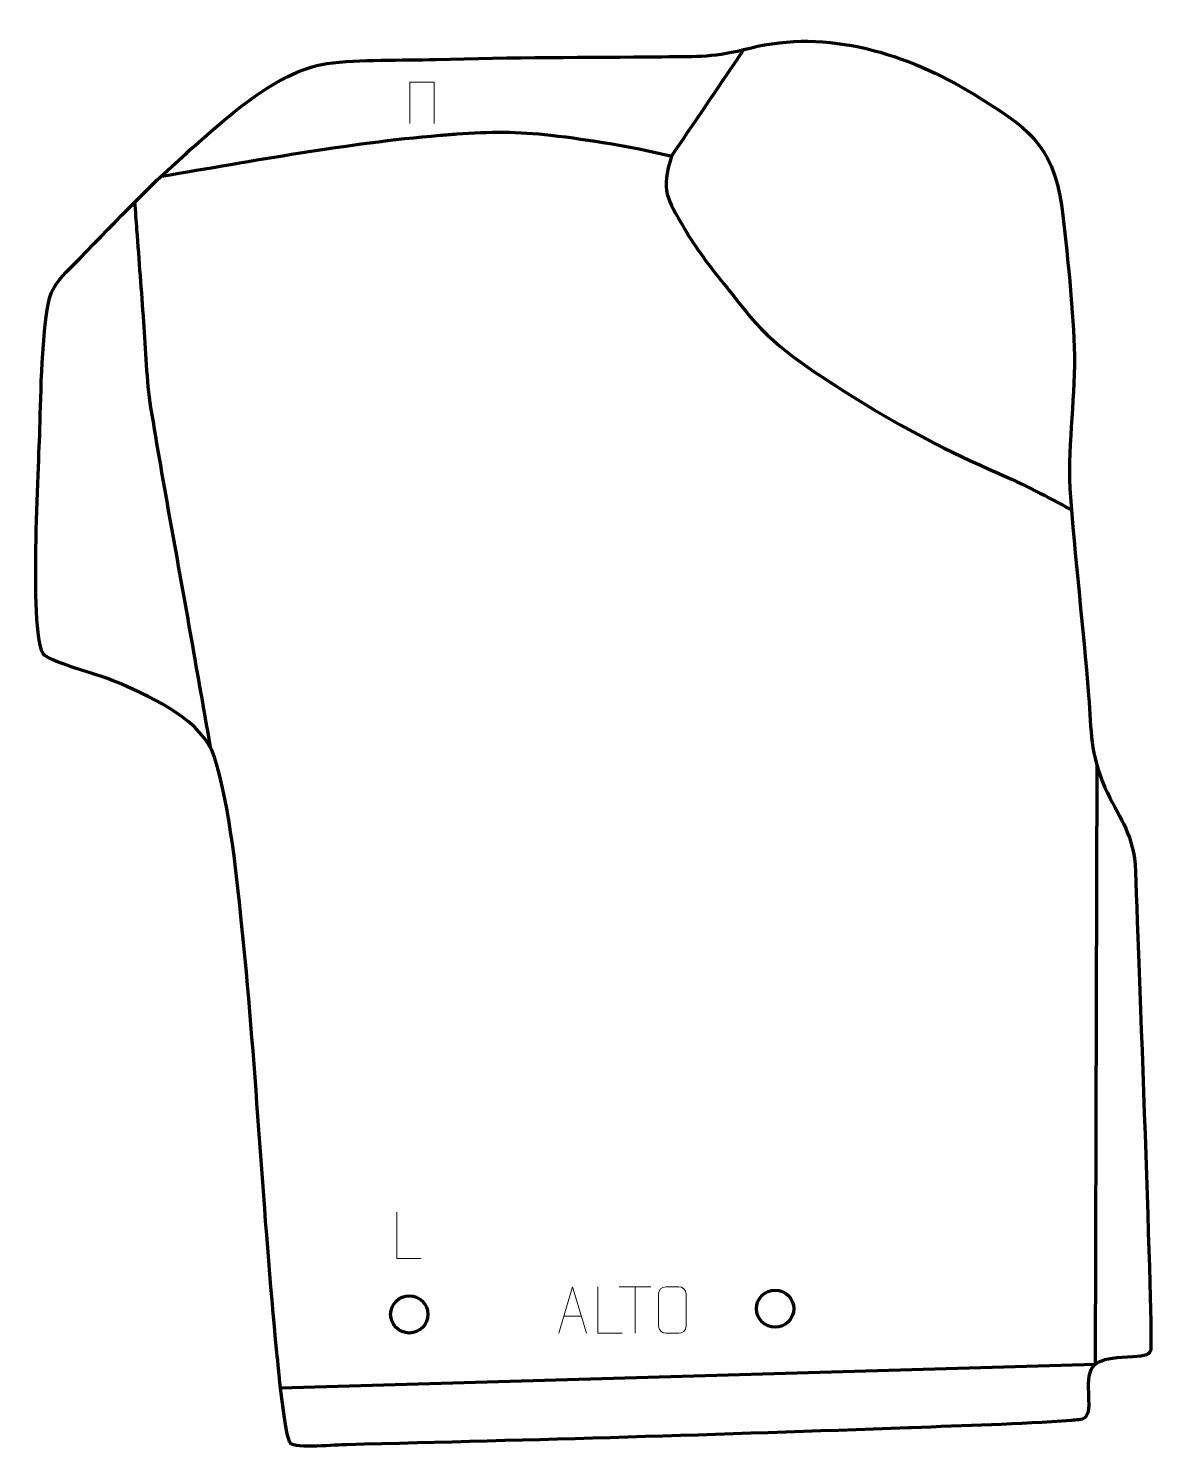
# Model space of a CAD drawing. Header units: millimetres. Extents: x -543 to 61, y 140 to 903.
import ezdxf

# ---------------------------------------------------------------- set-up
doc = ezdxf.new("R2010")
doc.units = ezdxf.units.MM
doc.header["$MEASUREMENT"] = 0
doc.layers.add('layer 2', color=7, linetype='Continuous')
doc.layers.add('layer 3', color=7, linetype='Continuous')

msp = doc.modelspace()

# ---------------------------------------------------------------- linework, layer by layer
at = {"layer": 'layer 2', "color": 142, "lineweight": 200}
for centre in [(-338.5258, 211.8514), (-141.9404, 214.9604)]:
    msp.add_ellipse(centre, major_axis=(0, 10), ratio=1, dxfattribs=at)
at = {"layer": 'layer 2', "color": 140, "lineweight": 158}
for points, knots in [([(-471.7405, 823.5835), (-421.6729, 831.8029), (-372.5952, 841.3813), (-321.9285, 845.5302), (-321.9285, 845.5302), (-318.9459, 845.7745), (-315.9631, 846.0071), (-312.9793, 846.2358), (-312.9793, 846.2358), (-295.5525, 847.5537), (-279.9457, 847.6566), (-262.5358, 845.6346), (-262.5358, 845.6346), (-240.7686, 843.0126), (-220.3913, 839.8213), (-199.0452, 834.7091), (-199.0452, 834.7091), (-199.0452, 834.7091), (-197.5718, 834.3562), (-197.5718, 834.3562), (-197.5718, 834.3562), (-186.2869, 850.9186), (-175.0698, 867.5389), (-163.8231, 884.1285), (-163.8231, 884.1285), (-162.1358, 886.6174), (-160.4485, 889.1063), (-158.7612, 891.5952)], [0, 0, 0, 0, 0.125, 0.125, 0.125, 0.125, 0.25, 0.25, 0.25, 0.25, 0.375, 0.375, 0.375, 0.375, 0.5, 0.5, 0.5, 0.5, 0.625, 0.625, 0.625, 0.625, 0.75, 0.75, 0.75, 0.75, 1, 1, 1, 1]), ([(-197.5693, 834.3507), (-203.598, 815.6585), (-200.0627, 811.4683), (-190.6086, 795.3187), (-190.6086, 795.3187), (-184.4154, 784.7009), (-177.1323, 775.3277), (-169.5304, 765.719), (-169.5304, 765.719), (-164.8232, 759.7803), (-160.064, 753.8907), (-155.2592, 748.0309), (-155.2592, 748.0309), (-140.5321, 730.0943), (-117.6605, 715.9871), (-98.1136, 703.7847), (-98.1136, 703.7847), (-73.059, 688.0069), (-49.0741, 675.8435), (-22.0251, 663.9104), (-22.0251, 663.9104), (-8.4369, 657.9307), (4.345, 651.4514), (17.2878, 644.1895)], [0, 0, 0, 0, 0.14285714, 0.14285714, 0.14285714, 0.14285714, 0.28571429, 0.28571429, 0.28571429, 0.28571429, 0.42857143, 0.42857143, 0.42857143, 0.42857143, 0.57142857, 0.57142857, 0.57142857, 0.57142857, 0.71428571, 0.71428571, 0.71428571, 0.71428571, 1, 1, 1, 1]), ([(-445.1808, 516.0734), (-448.6293, 535.7383), (-452.0778, 555.4033), (-455.5263, 575.0682), (-455.5263, 575.0682), (-462.7756, 616.3831), (-470.5533, 657.8556), (-477.3087, 699.2245), (-477.3087, 699.2245), (-479.6179, 713.3656), (-480.0596, 730.7121), (-481.1463, 745.3152), (-481.1463, 745.3152), (-482.3724, 761.7894), (-483.597, 778.2637), (-484.8223, 794.7379), (-484.8223, 794.7379), (-485.1935, 799.73), (-485.5648, 804.7222), (-485.9361, 809.7143)], [0, 0, 0, 0, 0.16666667, 0.16666667, 0.16666667, 0.16666667, 0.33333333, 0.33333333, 0.33333333, 0.33333333, 0.5, 0.5, 0.5, 0.5, 0.66666667, 0.66666667, 0.66666667, 0.66666667, 1, 1, 1, 1]), ([(-407.6682, 172.3034), (-407.6682, 172.3034), (30.2003, 185.1106), (30.2003, 185.1106), (30.2003, 185.1106), (30.2003, 185.1106), (31.1051, 506.3123), (31.1051, 506.3123)], [0, 0, 0, 0, 0.33333333, 0.33333333, 0.33333333, 0.33333333, 1, 1, 1, 1])]:
    msp.add_open_spline(points, degree=3, knots=knots, dxfattribs=at)
at = {"layer": 'layer 2', "color": 250, "lineweight": 9}
for points, knots in [([(-338.2018, 851.8222), (-338.2018, 851.8222), (-338.2018, 874.1725), (-338.2018, 874.1725), (-338.2018, 874.1725), (-338.2018, 874.1725), (-325.0835, 874.1725), (-325.0835, 874.1725), (-325.0835, 874.1725), (-325.0835, 874.1725), (-325.0835, 851.8222), (-325.0835, 851.8222)], [0, 0, 0, 0, 0.25, 0.25, 0.25, 0.25, 0.5, 0.5, 0.5, 0.5, 1, 1, 1, 1]), ([(-332.1635, 241.918), (-332.1635, 241.918), (-345.1126, 241.918), (-345.1126, 241.918), (-345.1126, 241.918), (-345.1126, 241.918), (-345.1126, 266.8716), (-345.1126, 266.8716)], [0, 0, 0, 0, 0.33333333, 0.33333333, 0.33333333, 0.33333333, 1, 1, 1, 1]), ([(-258.1587, 201.7013), (-258.1587, 201.7013), (-250.7877, 226.6548), (-250.7877, 226.6548), (-250.7877, 226.6548), (-250.7877, 226.6548), (-243.2178, 201.7013), (-243.2178, 201.7013)], [0, 0, 0, 0, 0.33333333, 0.33333333, 0.33333333, 0.33333333, 1, 1, 1, 1]), ([(-224.2137, 201.7012), (-224.2137, 201.7012), (-237.1628, 201.7012), (-237.1628, 201.7012), (-237.1628, 201.7012), (-237.1628, 201.7012), (-237.1628, 226.6548), (-237.1628, 226.6548)], [0, 0, 0, 0, 0.33333333, 0.33333333, 0.33333333, 0.33333333, 1, 1, 1, 1]), ([(-200.6824, 226.6545), (-198.3567, 226.6545), (-196.0306, 226.6545), (-193.7045, 226.6545), (-193.7045, 226.6545), (-191.7579, 226.6901), (-189.7665, 225.1985), (-189.7398, 222.7609), (-189.7398, 222.7609), (-189.7402, 217.014), (-189.7402, 211.2667), (-189.7398, 205.519), (-189.7398, 205.519), (-189.8796, 203.1956), (-191.5568, 201.716), (-193.7045, 201.7052), (-193.7045, 201.7052), (-196.0364, 201.7056), (-198.3683, 201.7056), (-200.6998, 201.7052), (-200.6998, 201.7052), (-202.6248, 201.5998), (-204.5969, 203.4843), (-204.5857, 205.5016), (-204.5857, 205.5016), (-204.5854, 211.2717), (-204.5854, 217.0414), (-204.5857, 222.8107), (-204.5857, 222.8107), (-204.5815, 224.9488), (-202.8348, 226.668), (-200.6824, 226.6545)], [0, 0, 0, 0, 0.11111111, 0.11111111, 0.11111111, 0.11111111, 0.22222222, 0.22222222, 0.22222222, 0.22222222, 0.33333333, 0.33333333, 0.33333333, 0.33333333, 0.44444444, 0.44444444, 0.44444444, 0.44444444, 0.55555556, 0.55555556, 0.55555556, 0.55555556, 0.66666667, 0.66666667, 0.66666667, 0.66666667, 0.77777778, 0.77777778, 0.77777778, 0.77777778, 1, 1, 1, 1])]:
    msp.add_open_spline(points, degree=3, knots=knots, dxfattribs=at)
for points in [[(-225.6564, 226.6313), (-225.6564, 226.6313), (-208.6692, 226.6313), (-208.6692, 226.6313)], [(-217.1626, 201.7013), (-217.1626, 201.7013), (-217.1626, 226.6548), (-217.1626, 226.6548)], [(-255.4361, 210.9507), (-255.4361, 210.9507), (-245.9404, 210.9507), (-245.9404, 210.9507)]]:
    msp.add_open_spline(points, degree=3, dxfattribs=at)
at = {"layer": 'layer 3', "color": 242, "lineweight": 158}
msp.add_open_spline([(-324.1473, 886.2868), (-342.4436, 885.7743), (-365.0747, 886.458), (-382.8154, 884.0682), (-382.8154, 884.0682), (-410.8461, 880.2924), (-441.7542, 850.5518), (-462.4048, 832.2151), (-462.4048, 832.2151), (-483.3833, 813.3378), (-502.969, 792.0175), (-522.8992, 771.9304), (-522.8992, 771.9304), (-528.3199, 766.1805), (-530.7243, 762.1555), (-531.7757, 757.9811), (-531.7757, 757.9811), (-535.9854, 740.5347), (-536.4877, 706.5234), (-536.9439, 688.0765), (-536.9439, 688.0765), (-537.4044, 671.1006), (-543.1611, 572.8235), (-534.3815, 565.9518), (-534.3815, 565.9518), (-524.7082, 560.0767), (-505.1484, 555.9742), (-493.3566, 550.6828), (-493.3566, 550.6828), (-475.4304, 542.6385), (-449.8719, 531.3808), (-443.201, 511.3802), (-443.201, 511.3802), (-434.9481, 486.1896), (-430.764, 443.6249), (-428.0701, 416.9171), (-428.0701, 416.9171), (-420.4954, 341.8187), (-417.0836, 266.2775), (-409.6243, 191.317), (-409.6243, 191.317), (-408.8975, 184.0162), (-405.4196, 145.9741), (-402.3234, 142.5606), (-402.3234, 142.5606), (-399.7615, 139.736), (-377.3673, 141.6997), (-372.0674, 141.8294), (-372.0674, 141.8294), (-271.4203, 144.2925), (-170.7819, 147.1592), (-70.1736, 150.9001), (-70.1736, 150.9001), (-70.1736, 150.9001), (-68.6698, 150.956), (-68.6698, 150.956), (-68.6698, 150.956), (-40.4053, 152.0092), (-10.8401, 152.7586), (17.3196, 154.9028), (17.3196, 154.9028), (18.6878, 155.007), (20.0498, 155.1219), (21.415, 155.2593), (21.415, 155.2593), (26.6605, 155.803), (26.9529, 159.8652), (26.3556, 169.4075), (26.3556, 169.4075), (25.3948, 184.7583), (29.2753, 187.5538), (44.5831, 188.6949), (44.5831, 188.6949), (44.5831, 188.6949), (47.46, 188.9093), (47.46, 188.9093), (47.46, 188.9093), (55.4537, 189.3333), (58.6507, 189.6233), (59.7435, 192.3121), (59.7435, 192.3121), (61.4189, 196.4342), (53.0531, 411.639), (51.445, 453.8932), (51.445, 453.8932), (49.9144, 471.3827), (42.1986, 479.6272), (35.3017, 494.9567), (35.3017, 494.9567), (27.094, 513.6042), (28.0898, 524.7328), (26.5254, 544.4966), (26.5254, 544.4966), (23.5232, 581.5447), (19.0791, 618.7766), (16.3968, 655.7352), (16.3968, 655.7352), (15.3753, 681.1198), (19.5278, 705.8867), (18.7803, 731.5908), (18.7803, 731.5908), (17.7962, 756.2874), (15.0018, 782.4273), (12.1092, 807.02), (12.1092, 807.02), (6.9266, 841.9785), (-7.0879, 849.9509), (-35.2502, 867.6664), (-35.2502, 867.6664), (-70.7152, 889.3485), (-113.9536, 902.9831), (-155.3494, 892.4379), (-155.3494, 892.4379), (-175.0386, 887.4223), (-182.603, 887.9562), (-202.5924, 887.7695), (-202.5924, 887.7695), (-243.1214, 887.3991), (-283.6292, 887.5497), (-324.1473, 886.2868)], degree=3, knots=[0, 0, 0, 0, 0.03225806, 0.03225806, 0.03225806, 0.03225806, 0.06451613, 0.06451613, 0.06451613, 0.06451613, 0.09677419, 0.09677419, 0.09677419, 0.09677419, 0.12903226, 0.12903226, 0.12903226, 0.12903226, 0.16129032, 0.16129032, 0.16129032, 0.16129032, 0.19354839, 0.19354839, 0.19354839, 0.19354839, 0.22580645, 0.22580645, 0.22580645, 0.22580645, 0.25806452, 0.25806452, 0.25806452, 0.25806452, 0.29032258, 0.29032258, 0.29032258, 0.29032258, 0.32258065, 0.32258065, 0.32258065, 0.32258065, 0.35483871, 0.35483871, 0.35483871, 0.35483871, 0.38709677, 0.38709677, 0.38709677, 0.38709677, 0.41935484, 0.41935484, 0.41935484, 0.41935484, 0.4516129, 0.4516129, 0.4516129, 0.4516129, 0.48387097, 0.48387097, 0.48387097, 0.48387097, 0.51612903, 0.51612903, 0.51612903, 0.51612903, 0.5483871, 0.5483871, 0.5483871, 0.5483871, 0.58064516, 0.58064516, 0.58064516, 0.58064516, 0.61290323, 0.61290323, 0.61290323, 0.61290323, 0.64516129, 0.64516129, 0.64516129, 0.64516129, 0.67741935, 0.67741935, 0.67741935, 0.67741935, 0.70967742, 0.70967742, 0.70967742, 0.70967742, 0.74193548, 0.74193548, 0.74193548, 0.74193548, 0.77419355, 0.77419355, 0.77419355, 0.77419355, 0.80645161, 0.80645161, 0.80645161, 0.80645161, 0.83870968, 0.83870968, 0.83870968, 0.83870968, 0.87096774, 0.87096774, 0.87096774, 0.87096774, 0.90322581, 0.90322581, 0.90322581, 0.90322581, 0.93548387, 0.93548387, 0.93548387, 0.93548387, 1, 1, 1, 1], dxfattribs=at)

doc.saveas('drawing.dxf')
